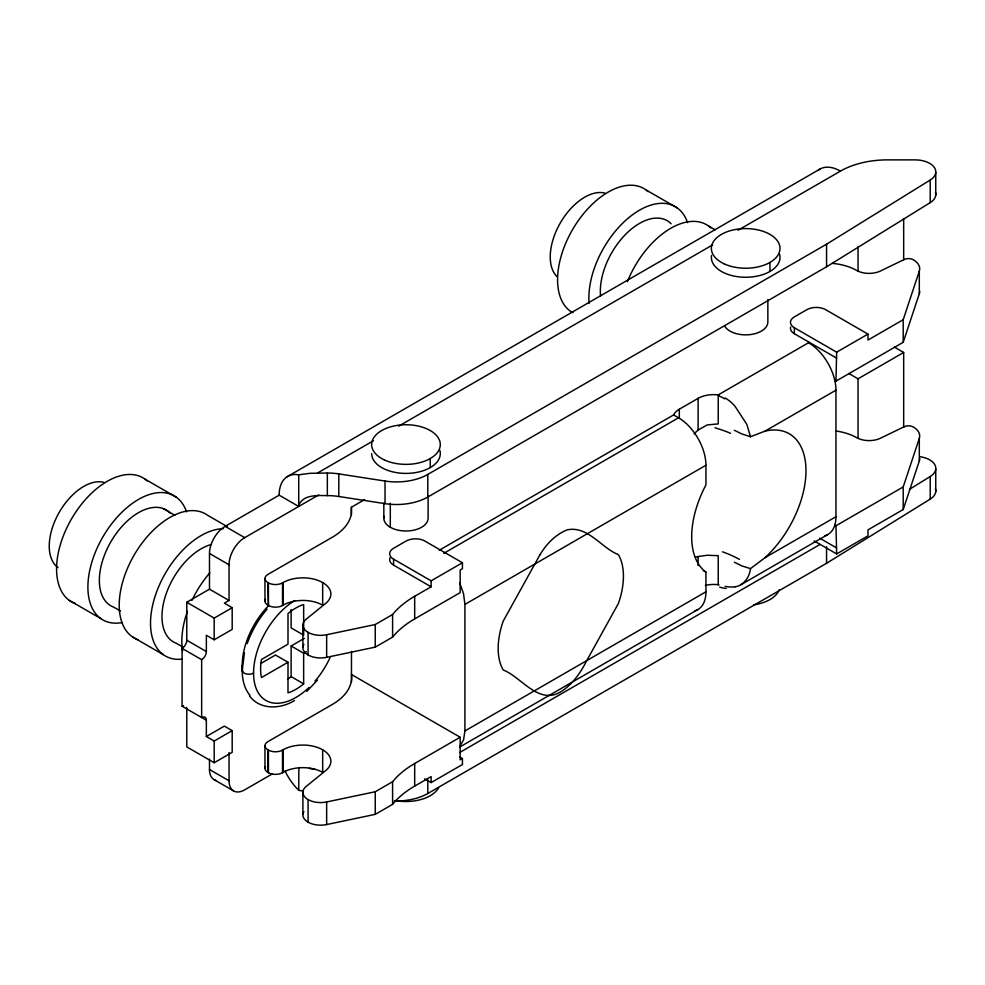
<?xml version="1.0" encoding="UTF-8"?>
<svg xmlns="http://www.w3.org/2000/svg" width="985" height="985" viewBox="0 0 985 985"><rect width="100%" height="100%" fill="white"/><g stroke="black" fill="none" stroke-linecap="round" stroke-linejoin="round"><path stroke-width="1.48" d="M322.674 749.794L322.674 772.388A28.011 16.166 0 0 0 283.064 772.388L282.523 772.708A9.961 5.75 0 0 1 268.425 772.708L267.883 772.388A9.961 5.75 0 0 1 265.457 766.552M719.025 584.955L718.225 584.696L718.225 555.675L707.292 555.257L698.106 556.525A80.819 46.652 -60 0 1 695.41 557.067M351.46 682.014L351.485 651.43M364.709 499.555L351.411 507.238L351.362 513.875A66.426 38.353 0 0 1 332.228 537.293L267.883 574.44A9.961 5.75 0 0 0 267.883 582.578L268.425 605.492A9.961 5.75 0 0 0 282.523 605.492L283.064 605.172A28.011 16.166 0 0 1 322.674 605.172L322.674 582.578M302.37 790.93L298.726 790.29L298.874 767.746M459.675 582.788L463.566 593.856L464.908 604.408L464.908 730.944L463.566 739.944L459.675 746.519M817.932 170.516A40.964 23.652 60 0 1 840.439 171.119A66.426 38.353 0 0 1 887.399 159.878L915.028 159.878A20.759 11.98 0 0 1 934.063 167.081A20.759 11.98 0 0 1 930.209 180.033L826.563 244.206L427.798 474.425A44.276 25.561 0 0 1 385.024 481.049L338.803 473.896A44.276 25.561 0 0 0 327.34 473.022L309.881 473.317L298.726 474.832L298.726 506.462L279.149 495.172L225.146 526.347A22.138 12.78 -60 0 0 209.485 553.471L209.485 589.178L186.781 602.278L186.781 640.238A6.636 3.829 -60 0 1 182.09 648.376L182.09 706.233L206.357 720.232L206.357 736.509L214.188 741.028L232.189 730.636L232.189 752.331L214.188 762.722L186.781 746.901L186.781 708.941M244.452 652.833L242.224 670.391A64.481 37.221 -60 0 0 249.907 695.201M808.562 342.731A38.747 22.372 60 0 1 835.957 390.183L835.957 516.731L765.037 557.67L750.508 568.628C749.696 576.914 743.774 585.472 735.155 586.838M834.812 380.481L835.957 381.146L903.208 342.312L903.208 319.719L919.313 271.146A22.138 12.78 0 0 0 913.218 259.708A6.636 3.829 0 0 0 904.255 259.486L880.479 270.998A17.718 10.232 0 0 1 856.654 270.432A44.276 25.561 0 0 0 832.3 263.364M903.208 342.312L919.313 293.739A22.138 12.78 0 0 0 919.707 291.264M814.176 540.95L836.659 553.927L867.97 535.84L867.97 529.881L903.208 509.528L903.208 486.935L919.313 438.374A22.138 12.78 0 0 0 913.218 426.924A6.636 3.829 0 0 0 904.255 426.702L880.479 438.214A17.718 10.232 0 0 1 856.654 437.66A44.276 25.561 0 0 0 836.376 431.061M903.208 509.528L919.313 460.968A22.138 12.78 0 0 0 919.707 458.493M298.923 504.899C303.503 494.298 317.909 495.529 327.34 495.615A44.276 25.561 0 0 1 338.803 496.489L385.024 503.643A44.276 25.561 0 0 0 427.798 497.031L826.563 266.8L930.209 202.639A20.759 11.98 0 0 0 935.454 192.346M306.741 691.433L317.502 680.069M694.08 433.917A80.819 46.652 -60 0 1 698.106 430.026L707.292 424.904L718.225 423.907L718.225 394.887L809.264 342.324M909.475 489.348L930.209 476.518A20.759 11.98 0 0 0 919.805 456.683M394.172 800.953A44.276 25.561 0 0 0 427.798 793.504L826.563 563.285L930.209 499.112A20.759 11.98 0 0 0 935.454 488.819M286.807 476.937L819.951 169.088M317.515 473.022L373.401 440.763M398.679 426.16L712.697 244.859M737.974 230.268L840.439 171.119M206.357 720.232A6.636 3.829 -60 0 0 201.654 717.523L201.654 659.679A6.636 3.829 -60 0 0 206.357 651.541L206.357 635.276L214.188 639.794L232.189 629.39L232.189 607.708L224.358 603.177L229.049 600.468L229.049 564.762A22.138 12.78 -60 0 1 244.711 537.65L318.709 494.926M186.781 602.278L214.188 618.1L232.189 607.708M267.883 582.578L268.425 582.886A9.961 5.75 0 0 0 282.523 582.886L283.064 582.578A28.011 16.166 0 0 1 320.962 581.667A28.011 16.166 0 0 1 325.678 603.399L306.175 619.196A17.718 10.232 0 0 0 306.495 631.323A17.718 10.232 0 0 0 326.651 634.734L375.26 624.527L392.596 614.517A110.702 63.914 0 0 1 414.685 596.282L431.122 586.801L431.122 580.83L393.557 559.135A13.285 7.671 0 0 1 393.557 548.288L406.079 541.06A13.285 7.671 0 0 1 424.867 541.06L462.445 562.755L462.445 568.714L460.167 570.032L460.167 592.625L414.685 618.888A110.702 63.914 0 0 0 392.596 637.11L375.26 647.12L326.651 657.34A17.718 10.232 0 0 1 308.145 655A17.718 10.232 0 0 1 303.885 644.338M439.224 550.246L673.592 414.944A22.138 12.78 0 0 1 679.318 409.206L698.106 398.359A22.15 12.78 0 0 1 718.225 394.887L719.025 395.145M443.767 553.336L678.53 417.8A38.747 22.372 60 0 1 705.937 465.252L705.937 484.928A80.819 46.652 -60 0 0 705.937 572.113L705.937 591.8A38.747 22.372 60 0 1 694.634 610.872M260.89 663.447L275.48 655.025L288.002 662.252L288.002 692.874A49.816 28.762 -60 0 0 303.651 683.836L303.651 653.215L291.129 645.988L291.129 676.596A49.816 28.762 -60 0 1 288.026 679.047M291.129 645.988L304.39 638.329M288.002 662.252L261.481 677.557A49.816 28.762 -60 0 1 261.481 659.482L288.002 644.178L288.002 613.556A49.816 28.762 -60 0 1 303.651 604.519L303.651 635.14L291.129 627.901L291.129 609.53M303.651 653.215L306.31 651.688M431.122 580.83L462.445 562.755M867.97 334.1L825.652 309.672A13.285 7.671 0 0 0 806.863 309.672L794.341 316.899A13.285 7.671 0 0 0 794.341 327.746L836.659 352.174L867.97 334.1L867.97 340.059L903.208 319.719M836.659 352.174L835.957 381.146M206.357 736.509L224.358 726.117L232.189 730.636M464.908 604.408L705.937 465.252M734.367 430.285L741.877 433.954L750.508 436.724L765.037 431.122L835.957 390.183M848.799 373.475L858.046 378.806L903.676 352.458L903.676 427.392M460.167 737.248L351.485 674.503A66.426 38.353 0 0 1 332.228 704.509L267.883 741.656A9.961 5.75 0 0 0 267.883 749.794L268.425 750.114A9.961 5.75 0 0 0 282.523 750.114L283.064 749.794A28.011 16.166 0 0 1 320.962 748.883A28.011 16.166 0 0 1 325.678 770.615L306.175 786.412A17.718 10.232 0 0 0 306.495 798.539A17.718 10.232 0 0 0 326.651 801.962L375.26 791.743L392.596 781.733A110.702 63.914 0 0 1 414.685 763.51L460.167 737.248L460.167 759.841L462.445 758.536L462.445 764.508L431.122 782.582L424.646 778.839M272.377 773.865L244.711 789.835A22.138 12.78 -60 0 1 229.049 780.797L209.485 769.494L209.485 759.09M464.908 730.944L705.937 591.8M834.812 525.104L835.957 525.768L903.208 486.935M459.552 747.147L697.909 609.53M740.511 584.942L827.597 534.646M459.7 752.491L819.914 544.52M303.885 811.554A17.718 10.232 0 0 0 308.145 822.216A17.718 10.232 0 0 0 326.651 824.556L375.26 814.349L392.596 804.339A110.702 63.914 0 0 1 414.685 786.104L431.122 776.611L431.122 782.582M836.659 553.927L835.957 525.768M294.453 700.544C280.651 709.237 259.72 710.222 249.377 695.705M314.794 769.383L309.216 768.386M750.508 568.628L741.951 565.944L734.428 562.275M646.037 189.933L677.348 208.007M708.658 226.082L715.184 229.85M894.442 347.126L903.676 352.458M790.61 327.082A13.285 7.671 0 0 0 794.341 333.706L836.659 358.134M572.901 312.639L570.29 311.137A71.548 41.308 -60 0 1 575.868 224.211A71.548 41.308 -60 0 1 648.142 191.644M673.592 414.944L678.53 417.8M819.705 538.167L836.659 547.956M703.339 570.623L705.937 572.113M390.319 557.313A13.285 7.671 0 0 0 393.557 565.107L431.122 586.801M145.041 479.178L176.364 497.253M227.239 526.63L207.675 515.327A71.548 41.308 -60 0 0 136.25 551.575A71.548 41.308 -60 0 0 131.928 636.532L163.239 654.619M225.146 526.347L244.711 537.65M163.116 508.506L174.862 515.29M209.485 553.471L229.049 564.762M209.485 589.178L229.049 600.468M459.773 756.997L462.445 758.536M291.129 676.596L303.651 683.836M186.781 640.238L206.357 651.541M120.379 610.959L113.854 607.203A55.357 31.963 -60 0 1 111.539 540.63A55.357 31.963 -60 0 1 170.146 513.013M183.001 647.12L176.475 643.353A55.357 31.963 -60 0 1 166.305 593.438A55.357 31.963 -60 0 1 211.516 544.434M182.09 648.376L201.654 659.679M69.307 600.382L100.618 618.457M214.065 779.64L233.642 790.93M750.508 436.724L746.839 424.412L735.155 406.485A36.433 31.212 65.5 0 0 725.182 397.965M351.411 507.238L351.436 514.786M935.75 172.51L935.75 195.104M935.75 468.995L935.75 491.589M930.209 180.033L930.209 202.639M930.209 476.518L930.209 499.112M919.313 271.146L919.313 293.739M919.313 438.374L919.313 460.968M903.676 218.51L903.676 259.806M858.046 246.558L858.046 270.961M858.046 378.806L858.046 438.276M826.563 244.206L826.563 266.8M826.563 546.712L826.563 563.285M794.341 327.746L794.341 333.706M769.962 262.416L769.962 271.454M767.844 299.563L767.844 322.07A22.138 12.78 0 0 1 749.166 334.703A22.138 12.78 0 0 1 724.64 326.023M698.106 398.359L698.106 430.026M698.106 556.525L698.106 565.562M679.318 409.206L679.318 418.379M430.236 458.554L430.236 467.604M428.106 495.701L428.106 518.221A22.138 12.78 0 0 1 404.232 530.964A22.138 12.78 0 0 1 384.101 516.214M427.798 474.425L427.798 497.031M427.798 779.948L427.798 793.504M414.685 596.282L414.685 618.888M414.685 763.51L414.685 786.104M393.557 559.135L393.557 565.107M392.596 614.517L392.596 637.11M392.596 781.733L392.596 804.339M390.306 503.237L390.306 527.258M385.024 481.049L385.024 503.643M383.83 503.212L383.83 518.221M375.26 624.527L375.26 647.12M375.26 791.743L375.26 814.349M338.803 473.896L338.803 496.489M327.34 473.022L327.34 495.615M326.651 634.734L326.651 657.34M326.651 801.962L326.651 824.556M308.071 632.358L308.071 654.963M308.071 799.586L308.071 822.179M302.912 624.539L302.912 647.145M302.912 791.768L302.912 814.361M283.064 582.578L283.064 605.172M283.064 749.794L283.064 772.388M282.523 582.886L282.523 605.492M282.523 750.114L282.523 772.708M268.425 582.886L268.425 605.492M268.425 750.114L268.425 772.708M267.883 749.794L267.883 772.388M264.965 578.503L264.965 601.109M264.965 745.731L264.965 768.325M242.224 665.183L242.224 670.391A6.636 3.829 0 0 0 246.324 673.925A6.636 3.829 0 0 0 253.551 673.1M229.049 752.528L229.049 780.797M214.188 618.1L214.188 639.794M214.188 741.028L214.188 762.722M242.729 672.312A58.103 33.552 -60 0 1 268.585 605.677M247.186 643.624A64.481 37.221 -60 0 1 267.107 609.112M330.024 657.635A59.777 34.512 -60 0 1 315.015 681.103M308.896 687.579A59.777 34.512 -60 0 1 254.167 681.017A59.777 34.512 -60 0 1 294.724 600.542M439.864 450.49A34.315 19.811 0 0 1 408.664 473.342A34.315 19.811 0 0 1 371.653 453.592M779.591 254.352A34.315 19.811 0 0 1 746.593 277.253A34.315 19.811 0 0 1 711.564 255.374M279.149 495.172A40.964 23.652 60 0 1 298.726 474.832M186.559 707.39A6.636 3.829 -60 0 1 186.731 708.129M182.09 706.233A6.636 3.829 -60 0 1 183.542 705.654M215.937 780.403A22.138 12.78 -60 0 1 209.485 769.494M298.726 790.29A40.964 23.652 60 0 1 285.084 771.046M556.821 276.44A48.708 28.122 -60 0 1 560.33 222.918A48.708 28.122 -60 0 1 604.925 193.109M58.103 567.606A48.708 28.122 -60 0 1 58.09 514.379A48.708 28.122 -60 0 1 103.93 482.354M182.607 651.048A71.548 41.308 -60 0 1 187.433 611.34M191.964 600.357A71.548 41.308 -60 0 1 209.817 572.864M122.46 622.52A71.548 41.308 -60 0 1 102.797 537.059A71.548 41.308 -60 0 1 186.547 511.855M75.279 603.546A71.548 41.308 -60 0 1 71.794 518.43A71.548 41.308 -60 0 1 147.147 480.889M181.991 659.137A71.548 41.308 -60 0 1 154.916 596.836A71.548 41.308 -60 0 1 223.263 528.699M137.9 639.696A71.548 41.308 -60 0 1 133.037 637.295M835.957 516.731A38.747 22.372 60 0 1 824.925 535.729M765.037 431.122A80.819 46.652 -60 0 1 805.976 470.768A80.819 46.652 -60 0 1 765.037 557.67M722.461 551.797A101.517 57.487 0.9 0 1 739.427 559.345M714.95 427.798A101.677 59.826 -0.9 0 1 730.525 433.314M718.853 395.958A37.836 32.037 62.5 0 1 724.812 398.876M705.346 585.398A22.15 12.78 0 0 1 718.225 584.696M735.093 586.777A36.433 17.767 32.5 0 1 725.108 586.383M726.265 588.488A37.836 19.454 33.4 0 1 719.715 587.171M267.883 605.172A9.961 5.75 0 0 1 265.457 599.323M600.554 295.808A55.357 31.963 -60 0 1 625.45 234.516A55.357 31.963 -60 0 1 671.142 223.767M589.116 303.331A71.548 41.308 -60 0 1 629.07 217.451A71.548 41.308 -60 0 1 687.542 222.622M627.408 281.661A71.548 41.308 -60 0 1 710.764 227.806M438.608 787.828A34.315 19.811 0 0 1 395.367 800.546M779.27 589.683A34.315 19.811 0 0 1 753.71 604.827M539.768 555.084L503.2 621.166A66.426 38.353 -60 0 0 503.2 669.972C521.225 676.99 538.106 704.558 559.862 692.344C572.088 685.154 580.461 673.038 586.764 660.59L618.408 603.46A66.426 38.353 -60 0 0 618.408 554.654C601.121 547.746 587.688 525.424 567.101 529.881C555.269 534.609 546.195 544.299 539.768 555.084M384.372 459.946A34.315 19.811 0 0 0 439.864 447.646A34.315 19.811 0 0 0 393.668 426.049A34.315 19.811 0 0 0 384.372 459.946M724.098 263.808A34.315 19.811 0 0 0 779.591 251.507A34.315 19.811 0 0 0 733.394 229.911A34.315 19.811 0 0 0 724.098 263.808"/></g></svg>
